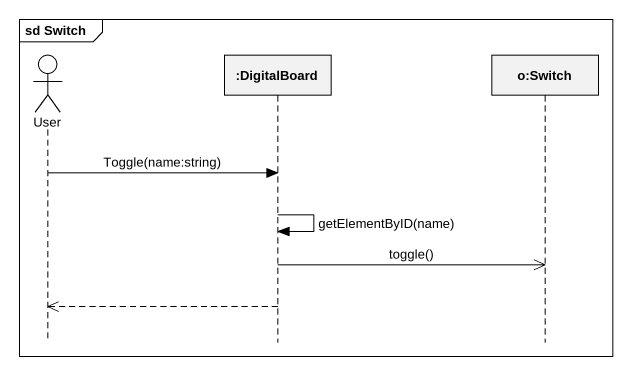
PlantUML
@startuml
mainframe sd Switch
hide footbox
actor User
participant ":DigitalBoard" as DigitalBoard
participant "o:Switch" as o_Switch

User -> DigitalBoard : Toggle(name:string)
DigitalBoard -> DigitalBoard : getElementByID(name)
DigitalBoard ->> o_Switch : toggle()
DigitalBoard -->> User
@enduml
